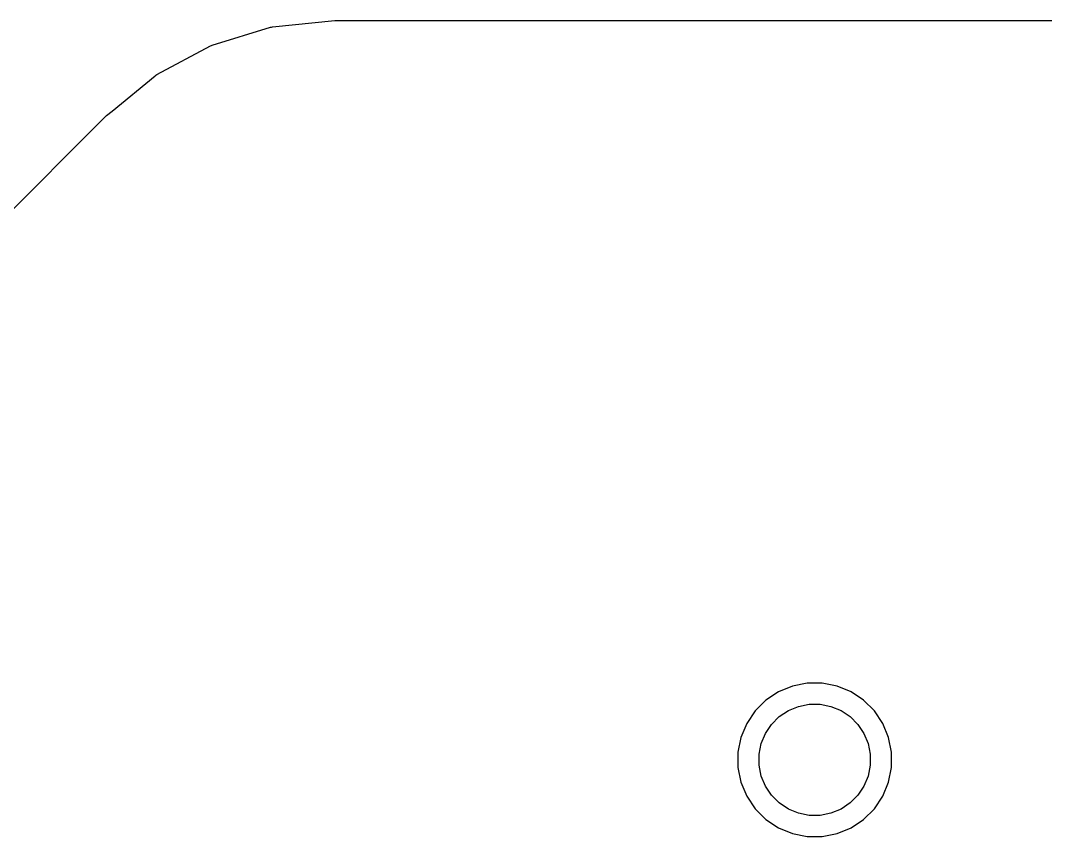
# Model space of a CAD drawing. Extents: x 0.48 to 2.43, y -7.79 to -4.85.
# Drawn here: x 1.0132 to 1.3036, y -5.0808 to -4.8495 of the extents above; entities that cross this region are included whole.
import ezdxf

# ---------------------------------------------------------------- set-up
doc = ezdxf.new("R2010")
doc.units = 0
doc.header["$MEASUREMENT"] = 0
doc.layers.add('BLACK', color=7, linetype='CONTINUOUS')

msp = doc.modelspace()

# ---------------------------------------------------------------- linework, layer by layer
at = {"layer": 'BLACK', "linetype": 'CONTINUOUS'}
for p, q in [((1.06752, -4.85647), (1.08401, -4.85143)), ((1.08401, -4.85143), (1.08405, -4.85141)), ((1.08401, -4.85143), (1.08401, -4.85143)), ((1.08401, -4.85143), (1.08401, -4.85143)), ((1.08405, -4.85141), (1.08432, -4.85136)), ((1.08432, -4.85136), (1.08459, -4.85131)), ((1.08459, -4.85131), (1.10223, -4.84952)), ((1.10223, -4.84952), (1.10227, -4.84952)), ((1.10227, -4.84952), (1.1024, -4.84952)), ((1.1024, -4.84952), (1.10253, -4.8495)), ((1.10253, -4.8495), (1.81054, -4.8495)), ((1.05177, -4.86485), (1.06698, -4.8567)), ((1.06698, -4.8567), (1.06701, -4.85668)), ((1.06701, -4.85668), (1.06727, -4.85657)), ((1.06727, -4.85657), (1.06752, -4.85647)), ((1.03912, -4.87516), (1.05129, -4.86517)), ((1.05129, -4.86517), (1.05132, -4.86515)), ((1.05132, -4.86515), (1.05155, -4.865)), ((1.05155, -4.865), (1.05177, -4.86485)), ((1.03758, -4.87643), (1.03912, -4.87517)), ((1.03912, -4.87517), (1.03912, -4.87516)), ((0.948309, -4.96592), (1.03736, -4.87663)), ((1.03736, -4.87663), (1.03739, -4.8766)), ((1.03739, -4.8766), (1.03749, -4.87652)), ((1.03749, -4.87652), (1.03758, -4.87643)), ((1.23185, -5.03814), (1.22789, -5.03978)), ((1.23605, -5.03731), (1.23185, -5.03814)), ((1.24033, -5.03731), (1.23605, -5.03731)), ((1.24453, -5.03814), (1.24033, -5.03731)), ((1.24849, -5.03978), (1.24453, -5.03814)), ((1.22789, -5.03978), (1.22433, -5.04216)), ((1.25205, -5.04216), (1.24849, -5.03978)), ((1.22433, -5.04216), (1.2213, -5.04519)), ((1.23073, -5.0451), (1.2336, -5.04391)), ((1.2336, -5.04391), (1.23664, -5.04331)), ((1.23664, -5.04331), (1.23974, -5.04331)), ((1.23974, -5.04331), (1.24278, -5.04391)), ((1.24278, -5.04391), (1.24565, -5.0451)), ((1.25508, -5.04519), (1.25205, -5.04216)), ((1.2213, -5.04519), (1.21892, -5.04875)), ((1.22596, -5.04902), (1.22815, -5.04682)), ((1.22815, -5.04682), (1.23073, -5.0451)), ((1.24565, -5.0451), (1.24823, -5.04682)), ((1.24823, -5.04682), (1.25042, -5.04902)), ((1.25746, -5.04875), (1.25508, -5.04519)), ((1.21892, -5.04875), (1.21728, -5.05271)), ((1.22423, -5.0516), (1.22596, -5.04902)), ((1.25042, -5.04902), (1.25214, -5.0516)), ((1.2591, -5.05271), (1.25746, -5.04875)), ((1.21728, -5.05271), (1.21644, -5.05691)), ((1.22305, -5.05446), (1.22423, -5.0516)), ((1.25214, -5.0516), (1.25333, -5.05446)), ((1.25994, -5.05691), (1.2591, -5.05271)), ((1.22244, -5.0575), (1.22305, -5.05446)), ((1.25333, -5.05446), (1.25394, -5.0575)), ((1.21644, -5.05691), (1.21644, -5.0612)), ((1.22244, -5.06061), (1.22244, -5.0575)), ((1.25394, -5.0575), (1.25394, -5.06061)), ((1.25994, -5.0612), (1.25994, -5.05691)), ((1.21644, -5.0612), (1.21728, -5.0654)), ((1.22305, -5.06365), (1.22244, -5.06061)), ((1.25394, -5.06061), (1.25333, -5.06365)), ((1.2591, -5.0654), (1.25994, -5.0612)), ((1.22423, -5.06651), (1.22305, -5.06365)), ((1.25333, -5.06365), (1.25214, -5.06651)), ((1.21728, -5.0654), (1.21892, -5.06936)), ((1.22596, -5.06909), (1.22423, -5.06651)), ((1.25214, -5.06651), (1.25042, -5.06909)), ((1.25746, -5.06936), (1.2591, -5.0654)), ((1.21892, -5.06936), (1.2213, -5.07292)), ((1.22815, -5.07129), (1.22596, -5.06909)), ((1.25042, -5.06909), (1.24823, -5.07129)), ((1.25508, -5.07292), (1.25746, -5.06936)), ((1.2213, -5.07292), (1.22433, -5.07595)), ((1.23073, -5.07301), (1.22815, -5.07129)), ((1.2336, -5.0742), (1.23073, -5.07301)), ((1.24565, -5.07301), (1.24278, -5.0742)), ((1.24823, -5.07129), (1.24565, -5.07301)), ((1.25205, -5.07595), (1.25508, -5.07292)), ((1.22433, -5.07595), (1.22789, -5.07833)), ((1.23664, -5.0748), (1.2336, -5.0742)), ((1.23974, -5.0748), (1.23664, -5.0748)), ((1.24278, -5.0742), (1.23974, -5.0748)), ((1.24849, -5.07833), (1.25205, -5.07595)), ((1.22789, -5.07833), (1.23185, -5.07997)), ((1.24453, -5.07997), (1.24849, -5.07833)), ((1.23185, -5.07997), (1.23605, -5.0808)), ((1.23605, -5.0808), (1.24033, -5.0808)), ((1.24033, -5.0808), (1.24453, -5.07997))]:
    msp.add_line(p, q, dxfattribs=at)

doc.saveas('drawing.dxf')
